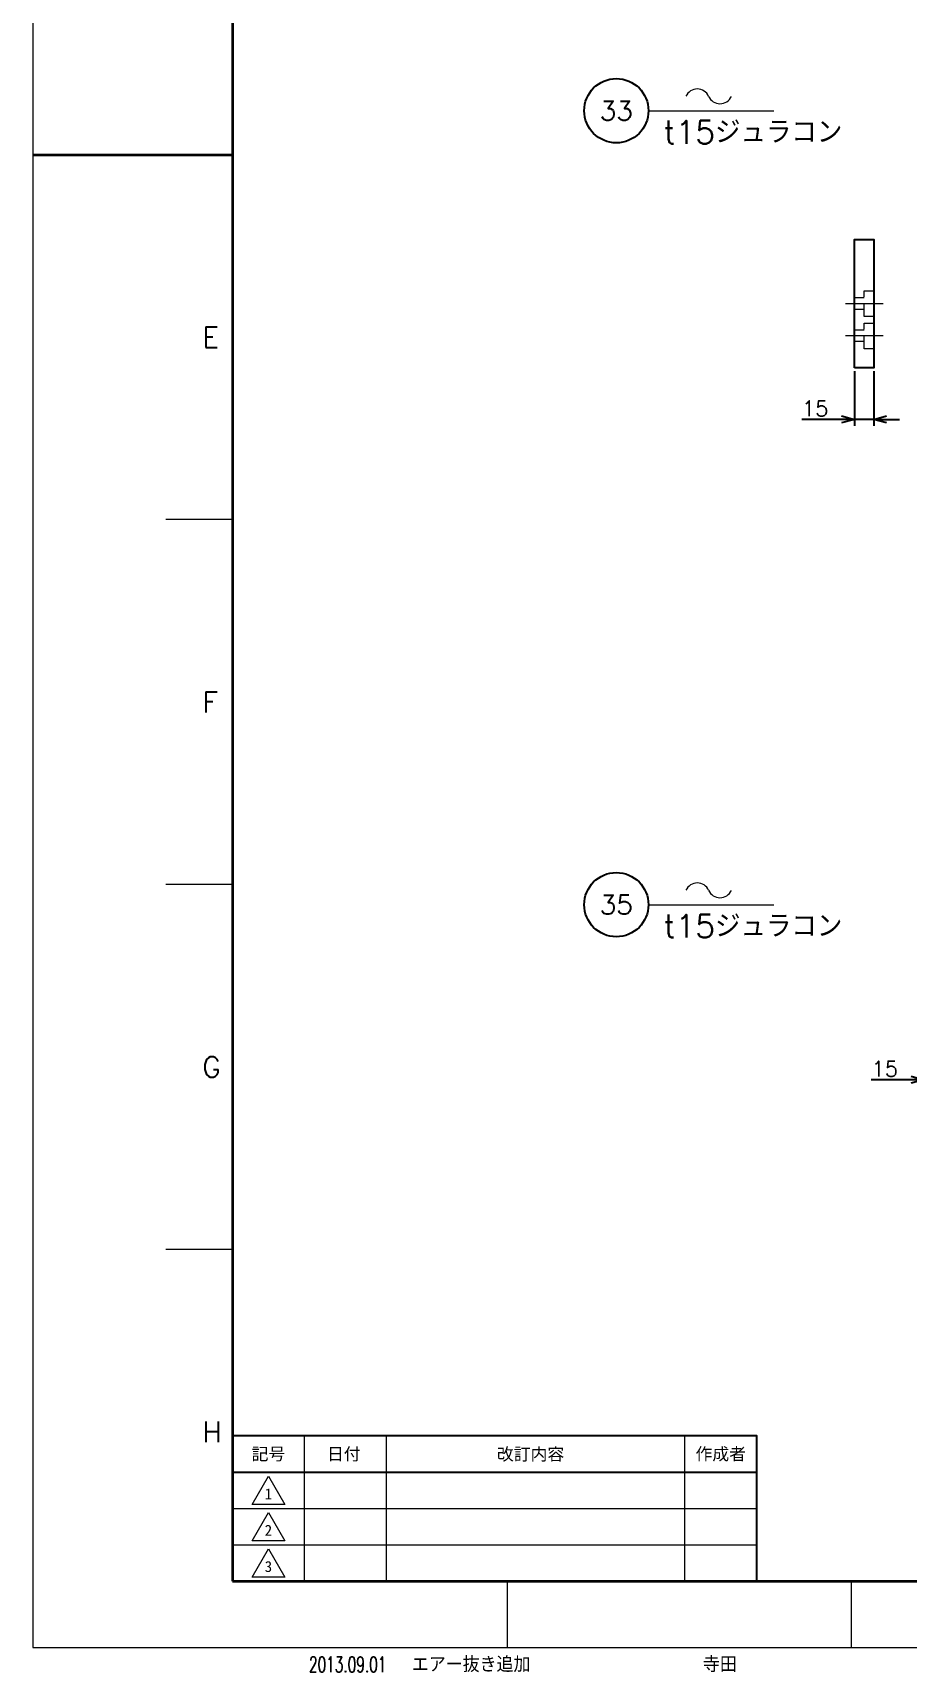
# Model space of a CAD drawing. Header units: millimetres. Extents: x 0 to 6647, y -19 to 2332.
# Drawn here: x 0 to 680, y -19 to 1257 of the extents above; entities that cross this region are included whole.
import ezdxf
from ezdxf import colors
from ezdxf.entities.mleader import LeaderData, LeaderLine
from ezdxf.enums import TextEntityAlignment as Align
from ezdxf.math import Vec2, Vec3

# ---------------------------------------------------------------- set-up
doc = ezdxf.new("R2010")
doc.units = ezdxf.units.MM
doc.header["$LTSCALE"] = 1.6
doc.header["$PDMODE"] = 99
doc.header["$PDSIZE"] = 1
doc.linetypes.add('CENTER2', pattern=[28.575, 19.05, -3.175, 3.175, -3.175])
doc.linetypes.add('HIDDEN', pattern=[9.525, 6.35, -3.175])
for name, color, linetype, lineweight in [('04_HIDDEN', 2, 'HIDDEN', 13), ('05_CENTER', 4, 'CENTER2', 13), ('08_DIM', 3, 'Continuous', 13), ('90_FRAME', 5, 'Continuous', 35)]:
    doc.layers.add(name, color=color, linetype=linetype, lineweight=lineweight)
doc.layers.add('91_BLANK', color=5, linetype='Continuous', lineweight=0, plot=False)
doc.styles.add('KSS_TXT', font='txt.shx', dxfattribs={"bigfont": 'extfont2.shx'})
doc.styles.add('MS_G', font='MS Gothic.ttf')
doc.styles.get("Standard").update_dxf_attribs({"font": 'txt.shx', "bigfont": 'extfont2.shx'})
doc.styles.add('表題用', font='MS PGothic.ttf')
doc.dimstyles.new('KSS_DIM', dxfattribs={"dimscale": 4, "dimtxt": 3, "dimasz": 2.5, "dimexe": 1.25, "dimexo": 0.625, "dimtad": 1, "dimdsep": 46, "dimtxsty": 'KSS_TXT', "dimblk": 'OPEN30', "dimcen": 0, "dimazin": 2, "dimtfac": 0.75, "dimtmove": 0, "dimatfit": 3, "dimldrblk": 'OPEN30', "dimfxl": 1.25, "dimtolj": 1, "dimarcsym": 0})

# ---------------------------------------------------------------- blocks, each defined once
blk = doc.blocks.new('AM_BALLOON1')
at = {"transparency": 16777216}
blk.add_circle((0, 0), 5, dxfattribs=at)
blk.add_attdef('B_NUMBER', text='', height=3, dxfattribs=at).set_placement((0, 0), align=Align.MIDDLE_CENTER)
blk = doc.blocks.new('_OPEN')
at = {"color": 0, "linetype": 'ByBlock'}
for p, q in [((-1, 0.17), (0, 0)), ((0, 0), (-1, -0.17)), ((0, 0), (-1, 0))]:
    blk.add_line(p, q, dxfattribs=at)
blk = doc.blocks.new('_Open30')
at = {"color": 0, "linetype": 'ByBlock', "lineweight": -2}
for p, q in [((-1, 0.27), (0, 0)), ((0, 0), (-1, -0.27)), ((0, 0), (-1, 0))]:
    blk.add_line(p, q, dxfattribs=at)
blk = doc.blocks.new('*D38')
at = {"layer": '08_DIM', "color": 0, "lineweight": -2, "transparency": 16777216}
for p, q in [((639.4, 993.3), (639.4, 950.7)), ((654.4, 993.3), (654.4, 950.7)), ((629.4, 955.7), (598.4, 955.7)), ((654.4, 955.7), (639.4, 955.7)), ((664.4, 955.7), (674.4, 955.7))]:
    blk.add_line(p, q, dxfattribs=at)
at = {"layer": 'Defpoints', "color": 0, "transparency": 16777216}
for p in [(639.4, 995.8), (654.4, 995.8), (639.4, 955.7)]:
    blk.add_point(p, dxfattribs=at)
at = {"layer": '08_DIM', "color": 0, "lineweight": -2, "transparency": 16777216, "xscale": 10, "yscale": 10, "zscale": 10}
blk.add_blockref('_Open30', (639.4, 955.7), dxfattribs=at)
at = {"layer": '08_DIM', "color": 0, "lineweight": -2, "transparency": 16777216, "xscale": 10, "yscale": 10, "zscale": 10, "rotation": 180}
blk.add_blockref('_Open30', (654.4, 955.7), dxfattribs=at)
at = {"layer": '08_DIM', "color": 0, "transparency": 16777216, "insert": (608.9, 964.2), "char_height": 12, "attachment_point": 5, "style": 'KSS_TXT'}
blk.add_mtext('\\A1;15', dxfattribs=at)
blk = doc.blocks.new('p1ba05')
for centre, start, end in [((-2.95, 0.29), 24.2276, 155.5758), ((0, 1.62), 204.2276, 335.5758)]:
    blk.add_arc(centre, 1.62, start, end)
blk = doc.blocks.new('*D86')
at = {"layer": '08_DIM', "color": 0, "lineweight": -2, "transparency": 16777216}
for p, q in [((693.5, 399.6), (693.5, 446.8)), ((708.5, 399.6), (708.5, 446.8)), ((683.5, 441.8), (652.5, 441.8)), ((708.5, 441.8), (693.5, 441.8)), ((718.5, 441.8), (728.5, 441.8))]:
    blk.add_line(p, q, dxfattribs=at)
at = {"layer": 'Defpoints', "color": 0, "transparency": 16777216}
for p in [(693.5, 441.8), (693.5, 397.1), (708.5, 397.1)]:
    blk.add_point(p, dxfattribs=at)
at = {"layer": '08_DIM', "color": 0, "lineweight": -2, "transparency": 16777216, "xscale": 10, "yscale": 10, "zscale": 10}
blk.add_blockref('_Open30', (693.5, 441.8), dxfattribs=at)
at = {"layer": '08_DIM', "color": 0, "lineweight": -2, "transparency": 16777216, "xscale": 10, "yscale": 10, "zscale": 10, "rotation": 180}
blk.add_blockref('_Open30', (708.5, 441.8), dxfattribs=at)
at = {"layer": '08_DIM', "color": 0, "transparency": 16777216, "insert": (663, 450.3), "char_height": 12, "attachment_point": 5, "style": 'KSS_TXT'}
blk.add_mtext('\\A1;15', dxfattribs=at)

msp = doc.modelspace()

# ---------------------------------------------------------------- linework, layer by layer
at = {"color": 0}
msp.add_lwpolyline([(639.41, 995.757), (639.41, 1095.757), (654.41, 1095.757), (654.41, 995.757)], close=True, dxfattribs=at)
at = {"layer": '04_HIDDEN'}
for p, q in [((646.91, 1050.257), (639.41, 1050.257)), ((646.91, 1035.757), (646.91, 1055.757)), ((646.91, 1055.757), (654.41, 1055.757)), ((646.91, 1041.257), (639.41, 1041.257)), ((654.41, 1035.757), (646.91, 1035.757)), ((646.91, 1025.257), (639.41, 1025.257)), ((646.91, 1010.757), (646.91, 1030.757)), ((646.91, 1030.757), (654.41, 1030.757)), ((646.91, 1016.257), (639.41, 1016.257)), ((654.41, 1010.757), (646.91, 1010.757))]:
    msp.add_line(p, q, dxfattribs=at)
at = {"layer": '05_CENTER'}
for p, q in [((661.731, 1045.757), (632.425, 1045.757)), ((661.731, 1020.757), (632.425, 1020.757))]:
    msp.add_line(p, q, dxfattribs=at)
at = {"layer": '08_DIM'}
for p, q in [((479.139, 1195.941), (576.745, 1195.941)), ((479.139, 578.046), (576.745, 578.046))]:
    msp.add_line(p, q, dxfattribs=at)
at = {"layer": '90_FRAME'}
msp.add_line((0, 1161.724), (155.384, 1161.724), dxfattribs=at)
at = {"layer": '90_FRAME', "color": 4, "lineweight": 13}
for p, q in [((155.384, 877.735), (103.536, 877.735)), ((155.384, 593.746), (103.536, 593.746)), ((155.384, 309.757), (103.536, 309.757)), ((369.502, 0), (369.502, 51.616)), ((637.235, 0), (637.235, 51.616))]:
    msp.add_line(p, q, dxfattribs=at)
at = {"layer": '90_FRAME', "color": 0, "lineweight": 13}
for p, q in [((211.384, 51.616), (211.384, 164.759)), ((275.384, 51.616), (275.384, 164.759)), ((507.384, 51.616), (507.384, 164.759)), ((155.384, 108.187), (563.384, 108.187)), ((155.384, 79.902), (563.384, 79.902))]:
    msp.add_line(p, q, dxfattribs=at)
at = {"layer": '90_FRAME', "color": 0, "lineweight": 25}
msp.add_line((155.384, 136.473), (563.384, 136.473), dxfattribs=at)
at = {"layer": '90_FRAME'}
msp.add_lwpolyline([(155.384, 51.616), (3260.956, 51.616), (3260.956, 2271.831), (155.384, 2271.831)], close=True, dxfattribs=at)
at = {"layer": '90_FRAME', "color": 0, "lineweight": 25}
msp.add_lwpolyline([(155.384, 51.616), (563.384, 51.616), (563.384, 164.759), (155.384, 164.759)], close=True, dxfattribs=at)
at = {"layer": '90_FRAME', "color": 0, "lineweight": 13}
for points in [[(170.655, 111.192), (183.384, 133.238), (196.112, 111.192), (170.655, 111.192)], [(170.655, 82.906), (183.384, 104.952), (196.112, 82.906), (170.655, 82.906)], [(170.655, 54.62), (183.384, 76.667), (196.112, 54.62), (170.655, 54.62)]]:
    msp.add_lwpolyline(points, dxfattribs=at)
at = {"layer": '91_BLANK'}
msp.add_lwpolyline([(0, 0), (3312.803, 0), (3312.803, 2331.679), (0, 2331.679)], close=True, dxfattribs=at)

# ---------------------------------------------------------------- block references
at = {"layer": '08_DIM', "xscale": 6, "yscale": 6, "zscale": 6}
for p in [(534.788, 1201.411), (534.788, 583.517)]:
    msp.add_blockref('p1ba05', p, dxfattribs=at)

# ---------------------------------------------------------------- texts
at = {"layer": '08_DIM', "style": 'KSS_TXT'}
for p in [(490.844, 1170.321), (490.844, 552.426)]:
    msp.add_text('t15ジュラコン', height=18, dxfattribs=at).set_placement(p)
at = {"layer": '90_FRAME', "color": 0, "lineweight": 13, "style": 'KSS_TXT'}
for s, p in [('E', (131.829, 1019.729)), ('F', (131.829, 735.74)), ('G', (131.829, 451.752)), ('H', (131.829, 167.763))]:
    msp.add_text(s, height=16, dxfattribs=at).set_placement(p, align=Align.MIDDLE_LEFT)
at = {"layer": '90_FRAME', "color": 0, "style": '表題用'}
for s, p in [('記号', (183.384, 150.616)), ('日付', (242.01, 150.616)), ('作成者', (535.384, 150.616))]:
    msp.add_text(s, height=9.6, dxfattribs=at).set_placement(p, align=Align.MIDDLE_CENTER)
msp.add_text('改訂内容', height=9.6, dxfattribs=at).set_placement((387.384, 150.616), align=Align.MIDDLE)
at = {"layer": '90_FRAME', "color": 0, "lineweight": 13, "style": 'MS_G'}
for s, p in [('1', (183.384, 119.502)), ('2', (183.384, 91.216)), ('3', (183.384, 62.93))]:
    msp.add_text(s, height=8.486, dxfattribs=at).set_placement(p, align=Align.MIDDLE)
at = {"layer": '90_FRAME', "color": 3, "lineweight": 13, "width": 0.65}
msp.add_text('2013.09.01', height=12, dxfattribs=at).set_placement((214.968, -19.199))
at = {"layer": '90_FRAME', "color": 3, "lineweight": 13}
for s, p in [('エアー抜き追加', (294.935, -19.199)), ('寺田', (521.481, -19.199))]:
    msp.add_text(s, height=12, dxfattribs=at).set_placement(p)

# ---------------------------------------------------------------- dimensions: what is measured, and where the dimension line sits
at = {"layer": '08_DIM'}
for base, p1, p2, picture, middle in [((639.41, 955.736), (654.41, 995.757), (639.41, 995.757), '*D38', (608.91, 964.236)), ((693.516, 441.819), (708.516, 397.111), (693.516, 397.111), '*D86', (663.016, 450.319))]:
    dim = msp.add_linear_dim(base=base, p1=p1, p2=p2, dimstyle='KSS_DIM', override={"dimarcsym": 1}, dxfattribs=at)
    dim.commit()
    dim.dimension.update_dxf_attribs({"geometry": picture, "text_midpoint": middle})

# ---------------------------------------------------------------- leaders
ml = msp.add_multileader_block('Standard', dxfattribs=at)
ml.set_content('AM_BALLOON1', color=256, scale=5)
ml.set_attribute('B_NUMBER', '30', width=0)
ml.set_leader_properties(color=256, linetype='ByLayer', lineweight=-1)
ml.set_arrow_properties(name='OPEN')
ml.build(insert=Vec2(0, 0))
ml.multileader.update_dxf_attribs({"leader_type": 0, "has_dogleg": 0, "text_right_attachment_type": 6, "dogleg_length": 0, "arrow_head_size": 10, "scale": 2.5, "block_connection_type": 1})
ctx = ml.context
ctx.base_point, ctx.scale, ctx.char_height, ctx.arrow_head_size, ctx.landing_gap_size, ctx.plane_origin = Vec3(4196.306, 2090.668), 2.5, 20, 10, 10, Vec3(4196.306, 2090.668)
ctx.right_attachment, ctx.attachment_type = 6, 1
notes = []
notes.append((ctx, [(0, (0, 0, 0), (0, 0), (1, 0), 1, [])]))
ctx.block.insert = Vec3(4196.306, 2090.668)
ml = msp.add_multileader_block('Standard', dxfattribs=at)
ml.set_content('AM_BALLOON1', color=256, scale=5)
ml.set_attribute('B_NUMBER', '30', width=0)
ml.set_leader_properties(color=256, linetype='ByLayer', lineweight=-1)
ml.set_arrow_properties(name='OPEN')
ml.build(insert=Vec2(0, 0))
ml.multileader.update_dxf_attribs({"leader_type": 0, "has_dogleg": 0, "text_right_attachment_type": 6, "dogleg_length": 0, "arrow_head_size": 10, "scale": 2.5, "block_connection_type": 1})
ctx = ml.context
ctx.base_point, ctx.scale, ctx.char_height, ctx.arrow_head_size, ctx.landing_gap_size, ctx.plane_origin = Vec3(454.103, 2078.535), 2.5, 20, 10, 10, Vec3(454.103, 2078.535)
ctx.right_attachment, ctx.attachment_type = 6, 1
notes.append((ctx, [(0, (0, 0, 0), (0, 0), (1, 0), 1, [])]))
ctx.block.insert = Vec3(454.103, 2078.535)
ml = msp.add_multileader_block('Standard', dxfattribs=at)
ml.set_content('AM_BALLOON1', color=256, scale=5)
ml.set_attribute('B_NUMBER', '31', width=0)
ml.set_leader_properties(color=256, linetype='ByLayer', lineweight=-1)
ml.set_arrow_properties(name='OPEN')
ml.build(insert=Vec2(0, 0))
ml.multileader.update_dxf_attribs({"leader_type": 0, "has_dogleg": 0, "text_right_attachment_type": 6, "dogleg_length": 0, "arrow_head_size": 10, "scale": 2.5, "block_connection_type": 1})
ctx = ml.context
ctx.base_point, ctx.scale, ctx.char_height, ctx.arrow_head_size, ctx.landing_gap_size, ctx.plane_origin = Vec3(4196.306, 1677.87), 2.5, 20, 10, 10, Vec3(4196.306, 1677.87)
ctx.right_attachment, ctx.attachment_type = 6, 1
notes.append((ctx, [(0, (0, 0, 0), (0, 0), (1, 0), 1, [])]))
ctx.block.insert = Vec3(4196.306, 1677.87)
ml = msp.add_multileader_block('Standard', dxfattribs=at)
ml.set_content('AM_BALLOON1', color=256, scale=5)
ml.set_attribute('B_NUMBER', '32', width=0)
ml.set_leader_properties(color=256, linetype='ByLayer', lineweight=-1)
ml.set_arrow_properties(name='OPEN')
ml.build(insert=Vec2(0, 0))
ml.multileader.update_dxf_attribs({"leader_type": 0, "has_dogleg": 0, "text_right_attachment_type": 6, "dogleg_length": 0, "arrow_head_size": 10, "scale": 2.5, "block_connection_type": 1})
ctx = ml.context
ctx.base_point, ctx.scale, ctx.char_height, ctx.arrow_head_size, ctx.landing_gap_size, ctx.plane_origin = Vec3(5534.94, 1677.87), 2.5, 20, 10, 10, Vec3(5534.94, 1677.87)
ctx.right_attachment, ctx.attachment_type = 6, 1
notes.append((ctx, [(0, (0, 0, 0), (0, 0), (1, 0), 1, [])]))
ctx.block.insert = Vec3(5534.94, 1677.87)
ml = msp.add_multileader_block('Standard', dxfattribs=at)
ml.set_content('AM_BALLOON1', color=256, scale=5)
ml.set_attribute('B_NUMBER', '31', width=0)
ml.set_leader_properties(color=256, linetype='ByLayer', lineweight=-1)
ml.set_arrow_properties(name='OPEN')
ml.build(insert=Vec2(0, 0))
ml.multileader.update_dxf_attribs({"leader_type": 0, "has_dogleg": 0, "text_right_attachment_type": 6, "dogleg_length": 0, "arrow_head_size": 10, "scale": 2.5, "block_connection_type": 1})
ctx = ml.context
ctx.base_point, ctx.scale, ctx.char_height, ctx.arrow_head_size, ctx.landing_gap_size, ctx.plane_origin = Vec3(454.103, 1665.737), 2.5, 20, 10, 10, Vec3(454.103, 1665.737)
ctx.right_attachment, ctx.attachment_type = 6, 1
notes.append((ctx, [(0, (0, 0, 0), (0, 0), (1, 0), 1, [])]))
ctx.block.insert = Vec3(454.103, 1665.737)
ml = msp.add_multileader_block('Standard', dxfattribs=at)
ml.set_content('AM_BALLOON1', color=256, scale=5)
ml.set_attribute('B_NUMBER', '32', width=0)
ml.set_leader_properties(color=256, linetype='ByLayer', lineweight=-1)
ml.set_arrow_properties(name='OPEN')
ml.build(insert=Vec2(0, 0))
ml.multileader.update_dxf_attribs({"leader_type": 0, "has_dogleg": 0, "text_right_attachment_type": 6, "dogleg_length": 0, "arrow_head_size": 10, "scale": 2.5, "block_connection_type": 1})
ctx = ml.context
ctx.base_point, ctx.scale, ctx.char_height, ctx.arrow_head_size, ctx.landing_gap_size, ctx.plane_origin = Vec3(1792.738, 1665.737), 2.5, 20, 10, 10, Vec3(1792.738, 1665.737)
ctx.right_attachment, ctx.attachment_type = 6, 1
notes.append((ctx, [(0, (0, 0, 0), (0, 0), (1, 0), 1, [])]))
ctx.block.insert = Vec3(1792.738, 1665.737)
ml = msp.add_multileader_block('Standard', dxfattribs=at)
ml.set_content('AM_BALLOON1', color=256, scale=5)
ml.set_attribute('B_NUMBER', '33', width=0)
ml.set_leader_properties(color=256, linetype='ByLayer', lineweight=-1)
ml.set_arrow_properties(name='OPEN')
ml.build(insert=Vec2(0, 0))
ml.multileader.update_dxf_attribs({"leader_type": 0, "has_dogleg": 0, "text_right_attachment_type": 6, "dogleg_length": 0, "arrow_head_size": 10, "scale": 2.5, "block_connection_type": 1})
ctx = ml.context
ctx.base_point, ctx.scale, ctx.char_height, ctx.arrow_head_size, ctx.landing_gap_size, ctx.plane_origin = Vec3(4196.306, 1208.107), 2.5, 20, 10, 10, Vec3(4196.306, 1208.107)
ctx.right_attachment, ctx.attachment_type = 6, 1
notes.append((ctx, [(0, (0, 0, 0), (0, 0), (1, 0), 1, [])]))
ctx.block.insert = Vec3(4196.306, 1208.107)
ml = msp.add_multileader_block('Standard', dxfattribs=at)
ml.set_content('AM_BALLOON1', color=256, scale=5)
ml.set_attribute('B_NUMBER', '34', width=0)
ml.set_leader_properties(color=256, linetype='ByLayer', lineweight=-1)
ml.set_arrow_properties(name='OPEN')
ml.build(insert=Vec2(0, 0))
ml.multileader.update_dxf_attribs({"leader_type": 0, "has_dogleg": 0, "text_right_attachment_type": 6, "dogleg_length": 0, "arrow_head_size": 10, "scale": 2.5, "block_connection_type": 1})
ctx = ml.context
ctx.base_point, ctx.scale, ctx.char_height, ctx.arrow_head_size, ctx.landing_gap_size, ctx.plane_origin = Vec3(5534.94, 1208.107), 2.5, 20, 10, 10, Vec3(5534.94, 1208.107)
ctx.right_attachment, ctx.attachment_type = 6, 1
notes.append((ctx, [(0, (0, 0, 0), (0, 0), (1, 0), 1, [])]))
ctx.block.insert = Vec3(5534.94, 1208.107)
ml = msp.add_multileader_block('Standard', dxfattribs=at)
ml.set_content('AM_BALLOON1', color=256, scale=5)
ml.set_attribute('B_NUMBER', '33', width=0)
ml.set_leader_properties(color=256, linetype='ByLayer', lineweight=-1)
ml.set_arrow_properties(name='OPEN')
ml.build(insert=Vec2(0, 0))
ml.multileader.update_dxf_attribs({"leader_type": 0, "has_dogleg": 0, "text_right_attachment_type": 6, "dogleg_length": 0, "arrow_head_size": 10, "scale": 2.5, "block_connection_type": 1})
ctx = ml.context
ctx.base_point, ctx.scale, ctx.char_height, ctx.arrow_head_size, ctx.landing_gap_size, ctx.plane_origin = Vec3(454.103, 1195.973), 2.5, 20, 10, 10, Vec3(454.103, 1195.973)
ctx.right_attachment, ctx.attachment_type = 6, 1
notes.append((ctx, [(0, (0, 0, 0), (0, 0), (1, 0), 1, [])]))
ctx.block.insert = Vec3(454.103, 1195.973)
ml = msp.add_multileader_block('Standard', dxfattribs=at)
ml.set_content('AM_BALLOON1', color=256, scale=5)
ml.set_attribute('B_NUMBER', '34', width=0)
ml.set_leader_properties(color=256, linetype='ByLayer', lineweight=-1)
ml.set_arrow_properties(name='OPEN')
ml.build(insert=Vec2(0, 0))
ml.multileader.update_dxf_attribs({"leader_type": 0, "has_dogleg": 0, "text_right_attachment_type": 6, "dogleg_length": 0, "arrow_head_size": 10, "scale": 2.5, "block_connection_type": 1})
ctx = ml.context
ctx.base_point, ctx.scale, ctx.char_height, ctx.arrow_head_size, ctx.landing_gap_size, ctx.plane_origin = Vec3(1792.738, 1195.973), 2.5, 20, 10, 10, Vec3(1792.738, 1195.973)
ctx.right_attachment, ctx.attachment_type = 6, 1
notes.append((ctx, [(0, (0, 0, 0), (0, 0), (1, 0), 1, [])]))
ctx.block.insert = Vec3(1792.738, 1195.973)
ml = msp.add_multileader_block('Standard', dxfattribs=at)
ml.set_content('AM_BALLOON1', color=256, scale=5)
ml.set_attribute('B_NUMBER', '35', width=0)
ml.set_leader_properties(color=256, linetype='ByLayer', lineweight=-1)
ml.set_arrow_properties(name='OPEN')
ml.build(insert=Vec2(0, 0))
ml.multileader.update_dxf_attribs({"leader_type": 0, "has_dogleg": 0, "text_right_attachment_type": 6, "dogleg_length": 0, "arrow_head_size": 10, "scale": 2.5, "block_connection_type": 1})
ctx = ml.context
ctx.base_point, ctx.scale, ctx.char_height, ctx.arrow_head_size, ctx.landing_gap_size, ctx.plane_origin = Vec3(4196.306, 590.212), 2.5, 20, 10, 10, Vec3(4196.306, 590.212)
ctx.right_attachment, ctx.attachment_type = 6, 1
notes.append((ctx, [(0, (0, 0, 0), (0, 0), (1, 0), 1, [])]))
ctx.block.insert = Vec3(4196.306, 590.212)
ml = msp.add_multileader_block('Standard', dxfattribs=at)
ml.set_content('AM_BALLOON1', color=256, scale=5)
ml.set_attribute('B_NUMBER', '35', width=0)
ml.set_leader_properties(color=256, linetype='ByLayer', lineweight=-1)
ml.set_arrow_properties(name='OPEN')
ml.build(insert=Vec2(0, 0))
ml.multileader.update_dxf_attribs({"leader_type": 0, "has_dogleg": 0, "text_right_attachment_type": 6, "dogleg_length": 0, "arrow_head_size": 10, "scale": 2.5, "block_connection_type": 1})
ctx = ml.context
ctx.base_point, ctx.scale, ctx.char_height, ctx.arrow_head_size, ctx.landing_gap_size, ctx.plane_origin = Vec3(454.103, 578.079), 2.5, 20, 10, 10, Vec3(454.103, 578.079)
ctx.right_attachment, ctx.attachment_type = 6, 1
notes.append((ctx, [(0, (0, 0, 0), (0, 0), (1, 0), 1, [])]))
ctx.block.insert = Vec3(454.103, 578.079)
for ctx, leaders in notes:
    for number, flags, end, landing, length, lines in leaders:
        leader = LeaderData()
        leader.index, (leader.has_last_leader_line, leader.has_dogleg_vector, leader.attachment_direction) = number, flags
        leader.last_leader_point, leader.dogleg_vector, leader.dogleg_length = Vec3(end), Vec3(landing), length
        for number, points, colour, breaks in lines:
            line = LeaderLine()
            line.index, line.vertices, line.color, line.breaks = number, Vec3.list(points), colors.encode_raw_color(colour), breaks
            leader.lines.append(line)
        ctx.leaders.append(leader)

doc.saveas('drawing.dxf')
